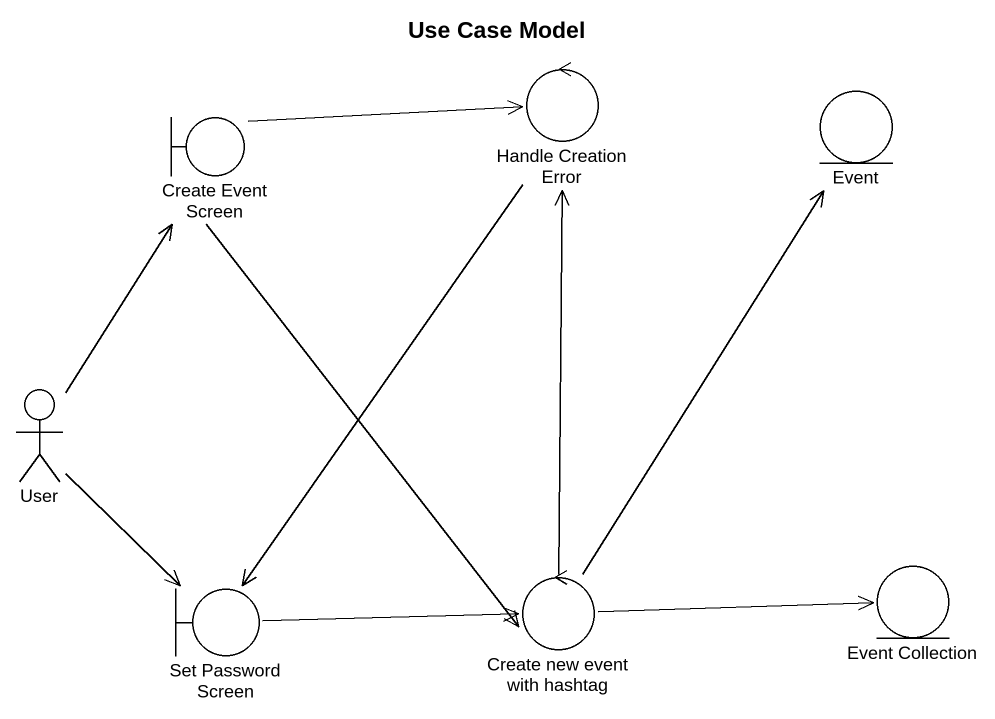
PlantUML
@startuml
title Use Case Model
control "Handle Creation Error" as Handle_Creation_Error
entity Event
boundary "Create Event Screen" as Create_Event_Screen
actor User
boundary "Set Password Screen" as Set_Password_Screen
control "Create new event with hashtag" as Create_new_event_with
entity "Event Collection" as Event_Collection
Handle_Creation_Error --> Set_Password_Screen
Create_Event_Screen -right-> Handle_Creation_Error
Create_Event_Screen --> Create_new_event_with
User -up-> Create_Event_Screen
User --> Set_Password_Screen
Set_Password_Screen -right-> Create_new_event_with
Create_new_event_with -up-> Handle_Creation_Error
Create_new_event_with -up-> Event
Create_new_event_with -right-> Event_Collection
@enduml
